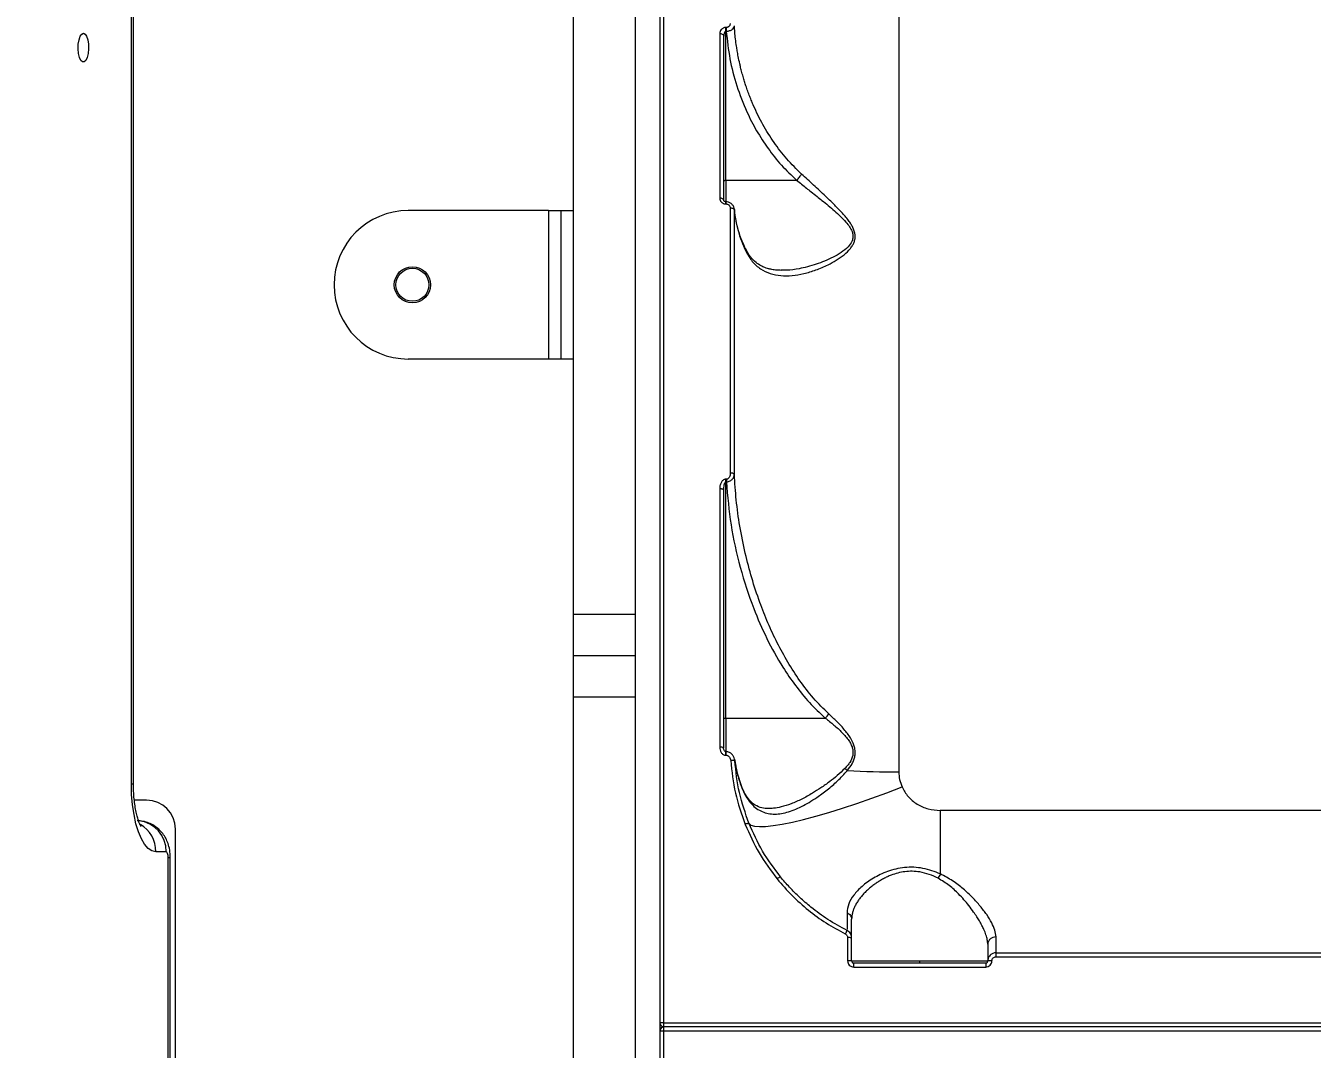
# Model space of a CAD drawing. Header units: millimetres. Extents: x -5609 to 5139, y -3980 to 3221.
# Drawn here: x 647.1 to 959, y 221.6 to 469.8 of the extents above; entities that cross this region are included whole.
import ezdxf

# ---------------------------------------------------------------- set-up
doc = ezdxf.new("R2010")
doc.units = ezdxf.units.MM
for name, color, linetype in [('DIKOM_ОБЪЕКТ', 7, 'Continuous'), ('DIKOM_РАЗМЕР_ЗОНА', 7, 'Continuous'), ('DIKOM_РАЗМЕР_ОБЪЕКТА', 7, 'Continuous')]:
    doc.layers.add(name, color=color, linetype=linetype)
doc.styles.add('style1', font='arial.ttf', dxfattribs={"width": 0.8})
doc.dimstyles.new('1-50', dxfattribs={"dimtxt": 300, "dimasz": 200, "dimexe": 100, "dimexo": 0, "dimgap": 100, "dimtad": 1, "dimtxsty": 'style1', "dimcen": 200, "dimclrd": 7, "dimclre": 7, "dimclrt": 7, "dimadec": 1, "dimazin": 2, "dimtfac": 1, "dimtmove": 0, "dimatfit": 2, "dimfxl": 0, "dimlwd": 25, "dimlwe": 18, "dimarcsym": 0})

# ---------------------------------------------------------------- blocks, each defined once
blk = doc.blocks.new('A$Cc336a1e3')
at = {"color": 8, "linetype": 'Continuous', "lineweight": 15}
for p, q in [((3678.95, 1881.9), (3678.95, 1561.75)), ((3622, 1500.91), (3622, 1856.55)), ((3637, 1705.26), (3637, 1700.03)), ((3637, 1699.51), (3637, 1700.03)), ((3637.03, 1700.03), (3637.03, 1699.51)), ((3638.97, 1698.48), (3639.06, 1698.1)), ((3637, 1574.82), (3637, 1566.63)), ((3637.09, 1565.81), (3637.09, 1566.65)), ((3639.17, 1564.43), (3639.07, 1564.86)), ((3492.86, 1558.9), (3493.35, 1558.9)), ((3502.3, 1540.9), (3501.81, 1540.9)), ((3622, 1143.76), (3622, 1498.9))]:
    blk.add_line(p, q, dxfattribs=at)
at = {"color": 7, "linetype": 'Continuous', "lineweight": 15}
for p, q in [((3621, 1860.29), (3621, 1140.02)), ((3492.86, 1558.9), (3492.86, 1806.2)), ((3493.35, 1558.9), (3493.35, 1806.2)), ((3600, 1760.17), (3600, 1599.9)), ((3615, 1760.17), (3615, 1599.9)), ((3635.5, 1740.79), (3635.5, 1700.92)), ((3637.1, 1742.31), (3637, 1742.31)), ((3637, 1705.26), (3637, 1741.41)), ((3637.1, 1741.41), (3637, 1741.41)), ((3637.1, 1742.31), (3637.1, 1741.41)), ((3637, 1705.26), (3654.16, 1705.26)), ((3637.03, 1700.03), (3637, 1700.03)), ((3594, 1697.9), (3560, 1697.9)), ((3594, 1697.9), (3594, 1661.9)), ((3594, 1697.9), (3597, 1697.9)), ((3597, 1697.9), (3600, 1697.9)), ((3597, 1697.9), (3597, 1661.9)), ((3637.03, 1699.51), (3637, 1699.51)), ((3638.06, 1698.54), (3638.06, 1634.21)), ((3639.06, 1633.92), (3639.06, 1698.1)), ((3650.56, 1683.46), (3650.38, 1683.46)), ((3594, 1661.9), (3560, 1661.9)), ((3597, 1661.9), (3594, 1661.9)), ((3600, 1661.9), (3597, 1661.9)), ((3637.12, 1632.76), (3637, 1632.76)), ((3637, 1632.11), (3637, 1632.76)), ((3637, 1574.82), (3637, 1632.11)), ((3637.12, 1632.11), (3637, 1632.11)), ((3637.12, 1632.76), (3637.12, 1632.11)), ((3635.5, 1630.41), (3635.5, 1567.75)), ((3615, 1599.9), (3600, 1599.9)), ((3600, 1599.9), (3600, 1589.9)), ((3615, 1599.9), (3615, 1589.9)), ((3615, 1589.9), (3600, 1589.9)), ((3600, 1589.9), (3600, 1579.9)), ((3615, 1589.9), (3615, 1579.9)), ((3615, 1579.9), (3600, 1579.9)), ((3600, 1579.9), (3600, 1419.9)), ((3615, 1579.9), (3615, 1419.9)), ((3637, 1574.82), (3661.11, 1574.82)), ((3637.09, 1566.65), (3636.99, 1566.65)), ((3637.09, 1565.81), (3637, 1565.81)), ((3639.54, 1562.56), (3639.14, 1564.85)), ((3640.87, 1558.11), (3639.73, 1561.58)), ((3496.54, 1554.9), (3493.58, 1554.9)), ((4039, 1552.41), (3689, 1552.41)), ((3689, 1552.41), (3689, 1537)), ((3503.54, 1451.9), (3503.54, 1547.9)), ((3501.27, 1542.4), (3498.76, 1542.4)), ((3501.81, 1458.9), (3501.81, 1540.9)), ((3502.3, 1458.9), (3502.3, 1540.9)), ((3666.4, 1523.43), (3666.4, 1523.3)), ((3666.5, 1521.57), (3666.5, 1515.94)), ((3667.5, 1515.9), (3667.5, 1521.52)), ((3702.5, 1517.9), (3702.5, 1521.76)), ((3702.5, 1516.94), (3702.5, 1517.9)), ((3702.5, 1517.9), (3785.5, 1517.9)), ((3702.5, 1516.94), (3785.5, 1516.94)), ((3667.5, 1515.9), (3684, 1515.9)), ((3668, 1514.44), (3668, 1515.4)), ((3700, 1515.4), (3668, 1515.4)), ((3668, 1514.44), (3700, 1514.44)), ((3684, 1515.9), (3700.5, 1515.9)), ((3700, 1515.4), (3700, 1514.44)), ((3622, 1500.91), (4106, 1500.91)), ((3622, 1499.9), (3622, 1500.91)), ((4106, 1499.9), (3622, 1499.9)), ((3622, 1498.9), (3622, 1499.9)), ((4106, 1498.9), (3622, 1498.9))]:
    blk.add_line(p, q, dxfattribs=at)
at = {"color": 7, "linetype": 'Continuous', "lineweight": 15, "flags": 128}
for points in [[(3481.22, 1740.9), (3481.63, 1740.71), (3481.99, 1740.17), (3482.27, 1739.32), (3482.43, 1738.26), (3482.47, 1737.11), (3482.37, 1736), (3482.14, 1735.03), (3481.82, 1734.32), (3481.43, 1733.95), (3481.01, 1733.95), (3480.62, 1734.32), (3480.3, 1735.03), (3480.07, 1736), (3479.97, 1737.11), (3480, 1738.26), (3480.17, 1739.32), (3480.45, 1740.17), (3480.81, 1740.71), (3481.22, 1740.9)], [(3636.5, 1740.21), (3636.48, 1740.33), (3636.42, 1740.43), (3636.33, 1740.53), (3636.21, 1740.62), (3636.06, 1740.69), (3635.88, 1740.74), (3635.7, 1740.78), (3635.5, 1740.79)], [(3636.5, 1700.45), (3636.48, 1700.54), (3636.42, 1700.63), (3636.33, 1700.71), (3636.21, 1700.78), (3636.06, 1700.84), (3635.88, 1700.89), (3635.7, 1700.92), (3635.5, 1700.92)], [(3638.06, 1698.54), (3638.25, 1698.53), (3638.43, 1698.5), (3638.59, 1698.46), (3638.74, 1698.41), (3638.87, 1698.34), (3638.96, 1698.27), (3639.03, 1698.19), (3639.06, 1698.1)], [(3636.5, 1574.65), (3636.51, 1574.69), (3636.54, 1574.72), (3636.58, 1574.75), (3636.65, 1574.77), (3636.72, 1574.79), (3636.81, 1574.81), (3636.9, 1574.82), (3637, 1574.82)], [(3498.76, 1542.4), (3497.84, 1542.61), (3496.94, 1543.21), (3496.08, 1544.2), (3495.29, 1545.55), (3494.59, 1547.24), (3493.98, 1549.2), (3493.5, 1551.41), (3493.15, 1553.8), (3492.93, 1556.32), (3492.86, 1558.9)], [(3642.61, 1549.29), (3643.08, 1548.87), (3643.92, 1548.61), (3645.12, 1548.5), (3646.65, 1548.55), (3648.51, 1548.75), (3650.68, 1549.1), (3653.13, 1549.6), (3655.85, 1550.25), (3658.8, 1551.03), (3661.96, 1551.94), (3665.3, 1552.98), (3668.77, 1554.12), (3672.36, 1555.37), (3676.02, 1556.7), (3679.71, 1558.11)], [(3501.81, 1540.9), (3501.8, 1541.2), (3501.77, 1541.48), (3501.72, 1541.74), (3501.65, 1541.96), (3501.57, 1542.15), (3501.48, 1542.29), (3501.38, 1542.37), (3501.27, 1542.4)]]:
    blk.add_lwpolyline(points, dxfattribs=at)
at = {"color": 8, "linetype": 'Continuous', "lineweight": 15, "flags": 128}
blk.add_lwpolyline([(3640.95, 1557.73), (3640.92, 1557.98), (3640.87, 1558.11)], dxfattribs=at)
at = {"color": 7, "linetype": 'Continuous', "lineweight": 15}
for radius in [4.4, 4]:
    blk.add_circle((3561, 1679.9), radius, dxfattribs=at)
for centre, radius, start, end in [((3560, 1679.9), 18, 90, 270), ((3638.26, 1633.07), 1.16, 46.8618, 100.0359), ((3654.98, 1580.8), 8.57, 315.7225, 324.5921), ((3635.74, 1566.08), 1.69, 63.3432, 98.3008), ((3662.3, 1557.64), 6.08, 46.734, 54.3518), ((3678.83, 1798.15), 236.4, 267.0037, 270.0292), ((3496.54, 1547.9), 7, 0, 90), ((3642.76, 1546.91), 2.38, 93.7576, 117.0938), ((3651.85, 1533.2), 3.55, 117.443, 132.8048), ((3695.36, 1533.05), 7.48, 148.1495, 157.1669), ((3674.63, 1518.33), 9.61, 148.8337, 154.5126), ((3666.75, 1516.68), 4.89, 81.1715, 92.9259), ((3701.25, 1509.36), 6.58, 87.8269, 96.5455), ((3621.75, 1396.12), 104.78, 89.8632, 90.41), ((3622, 1500.9), 1, 180, 270), ((3622, 1498.9), 1, 90, 180)]:
    blk.add_arc(centre, radius, start, end, dxfattribs=at)
at = {"color": 8, "linetype": 'Continuous', "lineweight": 15}
for centre, radius, start, end in [((3493.99, 1542.63), 7.29, 358.1788, 84.8433), ((3491.21, 1542.52), 7.56, 359.1471, 59.5939)]:
    blk.add_arc(centre, radius, start, end, dxfattribs=at)
at = {"color": 7, "linetype": 'Continuous', "lineweight": 15}
for points, knots in [([(3637, 1742.31), (3636.89, 1742.3), (3636.67, 1742.29), (3636.36, 1742.18), (3636.09, 1742.02), (3635.8, 1741.74), (3635.55, 1741.33), (3635.52, 1740.97), (3635.5, 1740.79)], [0, 0, 0, 0, 0.126059, 0.250562, 0.373355, 0.501512, 0.75099, 1, 1, 1, 1]), ([(3637, 1741.41), (3636.98, 1741.41), (3636.93, 1741.4), (3636.82, 1741.34), (3636.69, 1741.18), (3636.54, 1740.79), (3636.51, 1740.45), (3636.5, 1740.21)], [0, 0, 0, 0, 0.051479, 0.108474, 0.250675, 0.500429, 1, 1, 1, 1]), ([(3637, 1741.41), (3637, 1741.49), (3637, 1741.64), (3637, 1741.88), (3637, 1742.11), (3637, 1742.24), (3637, 1742.31)], [0, 0, 0, 0, 0.24652, 0.499994, 0.753486, 1, 1, 1, 1]), ([(3638.06, 1743.28), (3638.05, 1743.16), (3638.03, 1742.93), (3637.87, 1742.67), (3637.68, 1742.49), (3637.51, 1742.39), (3637.31, 1742.32), (3637.17, 1742.31), (3637.1, 1742.31)], [0, 0, 0, 0, 0.248792, 0.4983, 0.626445, 0.749261, 0.875384, 1, 1, 1, 1]), ([(3637.1, 1741.41), (3637.24, 1741.42), (3637.52, 1741.44), (3637.92, 1741.54), (3638.27, 1741.69), (3638.64, 1741.92), (3638.97, 1742.28), (3639.03, 1742.59), (3639.06, 1742.74)], [0, 0, 0, 0, 0.135636, 0.268338, 0.398939, 0.525838, 0.767692, 1, 1, 1, 1]), ([(3637.1, 1741.41), (3637.34, 1739.17), (3637.82, 1734.71), (3639.54, 1728.15), (3641.77, 1722.32), (3644.38, 1717.25), (3647.18, 1712.93), (3650.39, 1708.86), (3652.9, 1706.46), (3654.16, 1705.26)], [0, 0, 0, 0, 0.166477, 0.332315, 0.499126, 0.624996, 0.749822, 0.87439, 1, 1, 1, 1]), ([(3655.34, 1706.76), (3654.12, 1707.96), (3651.69, 1710.36), (3648.61, 1714.41), (3645.92, 1718.72), (3644.24, 1722.11), (3643.25, 1724.43), (3642.78, 1725.62), (3642.31, 1726.86), (3641.9, 1728.06), (3641.52, 1729.24), (3641.16, 1730.44), (3640.82, 1731.67), (3640.6, 1732.56), (3640.46, 1733.15), (3640.28, 1733.94), (3640.07, 1734.92), (3639.88, 1735.97), (3639.76, 1736.61), (3639.67, 1737.2), (3639.52, 1738.17), (3639.34, 1739.5), (3639.17, 1741.17), (3639.09, 1742.23), (3639.06, 1742.74)], [0, 0, 0, 0, 0.125027, 0.249266, 0.374003, 0.49992, 0.529832, 0.561444, 0.594765, 0.628575, 0.656188, 0.687219, 0.721671, 0.75181, 0.755283, 0.76739, 0.812287, 0.830252, 0.846628, 0.861418, 0.874616, 0.920249, 0.962049, 1, 1, 1, 1]), ([(3636.5, 1700.45), (3636.5, 1707.25), (3636.5, 1720.85), (3636.5, 1733.76), (3636.5, 1740.21)], [0, 0, 0, 0, 0.5, 1, 1, 1, 1]), ([(3641.82, 1688.1), (3642.32, 1687.21), (3643.33, 1685.42), (3645.37, 1683.65), (3647.7, 1682.53), (3650.29, 1682.05), (3653.04, 1682.08), (3655.91, 1682.57), (3658.84, 1683.45), (3661.48, 1684.57), (3663.77, 1685.83), (3665.64, 1687.12), (3666.97, 1688.37), (3667.73, 1689.44), (3668.13, 1690.23), (3668.35, 1691.08), (3668.38, 1692.3), (3667.97, 1693.53), (3667.32, 1694.67), (3666.45, 1695.94), (3665.05, 1697.56), (3663.15, 1699.49), (3660.88, 1701.67), (3658.25, 1704.1), (3656.31, 1705.87), (3655.34, 1706.76)], [0, 0, 0, 0, 0.061639, 0.123321, 0.185035, 0.246457, 0.308237, 0.370219, 0.432007, 0.494297, 0.536571, 0.580573, 0.62061, 0.637616, 0.653076, 0.669365, 0.685772, 0.71821, 0.73354, 0.750415, 0.792136, 0.834234, 0.876309, 0.938268, 1, 1, 1, 1]), ([(3654.16, 1705.26), (3654.28, 1705.38), (3654.52, 1705.62), (3654.85, 1706.03), (3655.14, 1706.42), (3655.28, 1706.65), (3655.34, 1706.76)], [0, 0, 0, 0, 0.245792, 0.50003, 0.754243, 1, 1, 1, 1]), ([(3636.5, 1705.09), (3636.51, 1705.11), (3636.52, 1705.16), (3636.64, 1705.21), (3636.8, 1705.25), (3636.93, 1705.25), (3637, 1705.26)], [0, 0, 0, 0, 0.250158, 0.500291, 0.750017, 1, 1, 1, 1]), ([(3654.16, 1705.26), (3654.16, 1705.26), (3654.16, 1705.26), (3654.16, 1705.26), (3654.16, 1705.26)], [0, 0, 0, 0, 0.455201, 1, 1, 1, 1]), ([(3635.5, 1700.92), (3635.52, 1700.75), (3635.56, 1700.39), (3635.84, 1700), (3636.14, 1699.75), (3636.4, 1699.62), (3636.69, 1699.53), (3636.9, 1699.51), (3637, 1699.51)], [0, 0, 0, 0, 0.249971, 0.499208, 0.625284, 0.749513, 0.875134, 1, 1, 1, 1]), ([(3637, 1700.03), (3636.93, 1700.04), (3636.79, 1700.05), (3636.6, 1700.18), (3636.47, 1700.38), (3636.44, 1700.54), (3636.43, 1700.62)], [0, 0, 0, 0, 0.234619, 0.469662, 0.725374, 1, 1, 1, 1]), ([(3639.01, 1698.46), (3638.94, 1698.68), (3638.79, 1699.12), (3638.29, 1699.64), (3637.68, 1699.97), (3637.24, 1700.01), (3637.03, 1700.03)], [0, 0, 0, 0, 0.266289, 0.523471, 0.769561, 1, 1, 1, 1]), ([(3637.03, 1699.51), (3637.1, 1699.5), (3637.24, 1699.5), (3637.44, 1699.43), (3637.62, 1699.34), (3637.82, 1699.17), (3638.02, 1698.91), (3638.05, 1698.66), (3638.06, 1698.54)], [0, 0, 0, 0, 0.124555, 0.250213, 0.374513, 0.500418, 0.749791, 1, 1, 1, 1]), ([(3641.79, 1688.57), (3641.06, 1690.24), (3639.67, 1693.45), (3639.25, 1696.83), (3639.04, 1698.45)], [0, 0, 0, 0, 0.518313, 1, 1, 1, 1]), ([(3639.06, 1698.1), (3639.15, 1697.25), (3639.35, 1695.55), (3639.94, 1693.03), (3640.73, 1690.53), (3641.45, 1688.91), (3641.82, 1688.1)], [0, 0, 0, 0, 0.248305, 0.49846, 0.749205, 1, 1, 1, 1]), ([(3650.53, 1683.4), (3650.02, 1683.42), (3649.11, 1683.44), (3647.99, 1683.63), (3647.15, 1683.84), (3646.35, 1684.12), (3645.4, 1684.55), (3644.21, 1685.34), (3642.9, 1686.6), (3642.15, 1687.96), (3641.77, 1688.67)], [0, 0, 0, 0, 0.13573, 0.242867, 0.322304, 0.387607, 0.487896, 0.62631, 0.80416, 1, 1, 1, 1]), ([(3637, 1632.76), (3636.93, 1632.75), (3636.8, 1632.74), (3636.55, 1632.66), (3636.16, 1632.41), (3635.79, 1631.88), (3635.54, 1631.16), (3635.51, 1630.66), (3635.5, 1630.41)], [0, 0, 0, 0, 0.062217, 0.126023, 0.251385, 0.500758, 0.750432, 1, 1, 1, 1]), ([(3636.5, 1630.1), (3636.52, 1630.52), (3636.54, 1631.12), (3636.7, 1631.77), (3636.84, 1632.02), (3636.92, 1632.09), (3636.97, 1632.11), (3636.99, 1632.11), (3637, 1632.11)], [0, 0, 0, 0, 0.582402, 0.834363, 0.935129, 0.970511, 0.985707, 1, 1, 1, 1]), ([(3638.06, 1634.21), (3638.05, 1634.06), (3638.03, 1633.75), (3637.91, 1633.37), (3637.74, 1633.1), (3637.58, 1632.92), (3637.37, 1632.78), (3637.2, 1632.77), (3637.12, 1632.76)], [0, 0, 0, 0, 0.248583, 0.49808, 0.629911, 0.748931, 0.874394, 1, 1, 1, 1]), ([(3637.12, 1632.11), (3637.29, 1632.12), (3637.61, 1632.15), (3638.03, 1632.33), (3638.37, 1632.55), (3638.71, 1632.88), (3638.99, 1633.34), (3639.03, 1633.73), (3639.06, 1633.92)], [0, 0, 0, 0, 0.150339, 0.292904, 0.42514, 0.549322, 0.780213, 1, 1, 1, 1]), ([(3637.12, 1632.11), (3637.43, 1628.62), (3638.05, 1621.65), (3640.33, 1611.37), (3643.3, 1602.18), (3646.82, 1594.09), (3650.26, 1587.87), (3653.79, 1582.71), (3657.16, 1578.52), (3659.79, 1576.05), (3661.11, 1574.82)], [0, 0, 0, 0, 0.166599, 0.333489, 0.499271, 0.624103, 0.749756, 0.833305, 0.916532, 1, 1, 1, 1]), ([(3661.96, 1575.84), (3660.69, 1577.09), (3658.14, 1579.6), (3654.88, 1583.86), (3651.97, 1588.35), (3649.41, 1593.05), (3647.16, 1597.89), (3645.08, 1603.14), (3643.23, 1608.78), (3641.6, 1614.96), (3640.35, 1621.26), (3639.46, 1627.65), (3639.19, 1631.85), (3639.06, 1633.92)], [0, 0, 0, 0, 0.082501, 0.165271, 0.248915, 0.33201, 0.415609, 0.499569, 0.597797, 0.695063, 0.800995, 0.901739, 1, 1, 1, 1]), ([(3636.5, 1630.1), (3636.49, 1630.14), (3636.47, 1630.2), (3636.34, 1630.28), (3636.21, 1630.33), (3636.05, 1630.37), (3635.82, 1630.4), (3635.63, 1630.41), (3635.5, 1630.41)], [0, 0, 0, 0, 0.239394, 0.368407, 0.500016, 0.631654, 0.760597, 1, 1, 1, 1]), ([(3636.5, 1567.59), (3636.5, 1574.63), (3636.5, 1588.72), (3636.5, 1609.6), (3636.5, 1623.27), (3636.5, 1630.1)], [0, 0, 0, 0, 0.333319, 0.666684, 1, 1, 1, 1]), ([(3666.47, 1562.07), (3666.88, 1562.61), (3667.48, 1563.41), (3668.05, 1564.66), (3668.32, 1565.66), (3668.39, 1566.71), (3668.17, 1568.11), (3667.37, 1569.9), (3665.85, 1571.95), (3663.98, 1573.96), (3662.63, 1575.22), (3661.96, 1575.84)], [0, 0, 0, 0, 0.125507, 0.188971, 0.252533, 0.316296, 0.379994, 0.506145, 0.6619, 0.834458, 1, 1, 1, 1]), ([(3661.11, 1574.82), (3661.81, 1574.26), (3663.2, 1573.17), (3665.16, 1571.39), (3666.54, 1569.83), (3667.32, 1568.54), (3667.69, 1567.64), (3667.86, 1566.7), (3667.77, 1565.44), (3667.23, 1564.3), (3666.5, 1563.29), (3666.07, 1562.83), (3665.85, 1562.59)], [0, 0, 0, 0, 0.173958, 0.343524, 0.507682, 0.569819, 0.631006, 0.69154, 0.751915, 0.874263, 0.933248, 1, 1, 1, 1]), ([(3635.5, 1567.75), (3635.52, 1567.52), (3635.55, 1567.08), (3635.79, 1566.55), (3636.08, 1566.2), (3636.35, 1565.99), (3636.66, 1565.84), (3636.89, 1565.82), (3637, 1565.81)], [0, 0, 0, 0, 0.249291, 0.498512, 0.627473, 0.749278, 0.874356, 1, 1, 1, 1]), ([(3637, 1566.65), (3636.99, 1566.65), (3636.98, 1566.65), (3636.94, 1566.66), (3636.87, 1566.69), (3636.78, 1566.77), (3636.64, 1566.94), (3636.5, 1567.23), (3636.45, 1567.5), (3636.43, 1567.65)], [0, 0, 0, 0, 0.024164, 0.048102, 0.111199, 0.206744, 0.332389, 0.64421, 1, 1, 1, 1]), ([(3639.11, 1564.83), (3639.04, 1565.05), (3638.91, 1565.49), (3638.48, 1566.08), (3637.98, 1566.45), (3637.49, 1566.62), (3637.23, 1566.64), (3637.09, 1566.65)], [0, 0, 0, 0, 0.234145, 0.472721, 0.7275, 0.862951, 1, 1, 1, 1]), ([(3637.09, 1565.81), (3637.17, 1565.8), (3637.33, 1565.79), (3637.61, 1565.65), (3637.89, 1565.38), (3638.11, 1564.97), (3638.15, 1564.66), (3638.17, 1564.51)], [0, 0, 0, 0, 0.122878, 0.251224, 0.500902, 0.750288, 1, 1, 1, 1]), ([(3639.17, 1564.43), (3639.15, 1564.45), (3639.1, 1564.48), (3638.87, 1564.52), (3638.54, 1564.53), (3638.29, 1564.52), (3638.17, 1564.51)], [0, 0, 0, 0, 0.241074, 0.500053, 0.758991, 1, 1, 1, 1]), ([(3638.17, 1564.51), (3638.45, 1561.87), (3639.01, 1556.58), (3640.79, 1551.55), (3641.68, 1549.03)], [0, 0, 0, 0, 0.500001, 1, 1, 1, 1]), ([(3642.61, 1549.29), (3641.74, 1551.75), (3639.99, 1556.67), (3639.44, 1561.85), (3639.17, 1564.43)], [0, 0, 0, 0, 0.499957, 1, 1, 1, 1]), ([(3639.17, 1564.43), (3639.35, 1563.3), (3639.72, 1561.03), (3640.54, 1558.83), (3640.95, 1557.73)], [0, 0, 0, 0, 0.499619, 1, 1, 1, 1]), ([(3640.95, 1557.73), (3641.24, 1557.08), (3641.83, 1555.8), (3642.9, 1554.28), (3644.11, 1553.08), (3645.45, 1552.23), (3646.89, 1551.7), (3648.95, 1551.42), (3651.73, 1551.79), (3655.3, 1553.23), (3658.62, 1555.21), (3661.57, 1557.39), (3664.11, 1559.52), (3665.68, 1561.22), (3666.47, 1562.07)], [0, 0, 0, 0, 0.062697, 0.125272, 0.18788, 0.250237, 0.312865, 0.375086, 0.499796, 0.624381, 0.748832, 0.832237, 0.915903, 1, 1, 1, 1]), ([(3678.95, 1561.75), (3678.98, 1561.13), (3679.04, 1559.87), (3679.49, 1558.7), (3679.71, 1558.11)], [0, 0, 0, 0, 0.498704, 1, 1, 1, 1]), ([(3495.2, 1548.54), (3495.2, 1548.54), (3495.2, 1548.54), (3495.03, 1548.82), (3494.78, 1549.38), (3494.48, 1550.23), (3494.16, 1551.35), (3493.86, 1552.74), (3493.62, 1554.35), (3493.44, 1556.12), (3493.36, 1557.67), (3493.36, 1558.6), (3493.35, 1558.9)], [0, 0, 0, 0, 0.058604, 0.148346, 0.243508, 0.34556, 0.454586, 0.569805, 0.689994, 0.813822, 0.940048, 1, 1, 1, 1]), ([(3647.27, 1552.86), (3646.76, 1552.9), (3645.61, 1552.97), (3643.97, 1553.68), (3642.64, 1554.92), (3641.6, 1556.48), (3641.12, 1557.55), (3640.87, 1558.11)], [0, 0, 0, 0, 0.191239, 0.421319, 0.689451, 0.839024, 1, 1, 1, 1]), ([(3679.71, 1558.11), (3680.16, 1557.3), (3681.07, 1555.66), (3683.33, 1553.86), (3686.03, 1552.64), (3688.01, 1552.48), (3689, 1552.41)], [0, 0, 0, 0, 0.240561, 0.488106, 0.742162, 1, 1, 1, 1]), ([(3502.3, 1540.9), (3502.3, 1541.23), (3502.27, 1542.17), (3502.03, 1543.57), (3501.54, 1545.02), (3500.89, 1546.26), (3500.05, 1547.37), (3499.01, 1548.33), (3497.79, 1549.1), (3496.43, 1549.64), (3495.23, 1549.88), (3494.5, 1549.9), (3494.27, 1549.9)], [0, 0, 0, 0, 0.073037, 0.206489, 0.316011, 0.417216, 0.519427, 0.6239, 0.730491, 0.83858, 0.947565, 1, 1, 1, 1]), ([(3641.68, 1549.03), (3642.72, 1546.68), (3644.8, 1541.98), (3647.89, 1537.86), (3649.44, 1535.8)], [0, 0, 0, 0, 0.5, 1, 1, 1, 1]), ([(3650.22, 1536.35), (3648.7, 1538.36), (3645.67, 1542.39), (3643.63, 1546.99), (3642.61, 1549.29)], [0, 0, 0, 0, 0.499996, 1, 1, 1, 1]), ([(3689, 1537), (3688.32, 1537.28), (3686.97, 1537.84), (3684.79, 1538.41), (3682.55, 1538.68), (3680.32, 1538.61), (3678.18, 1538.24), (3675.54, 1537.45), (3672.66, 1536.03), (3669.91, 1534.02), (3667.91, 1531.89), (3666.61, 1529.71), (3666.45, 1528.3), (3666.38, 1527.59)], [0, 0, 0, 0, 0.063294, 0.126805, 0.190024, 0.253274, 0.316294, 0.379264, 0.503542, 0.627629, 0.751694, 0.87534, 1, 1, 1, 1]), ([(3649.44, 1535.8), (3650.61, 1534.44), (3652.95, 1531.74), (3656.96, 1528.19), (3661.26, 1525.02), (3664.39, 1523.32), (3665.95, 1522.46)], [0, 0, 0, 0, 0.251737, 0.501318, 0.749822, 1, 1, 1, 1]), ([(3666.4, 1523.3), (3664.83, 1524.16), (3661.77, 1525.83), (3657.99, 1528.6), (3654.92, 1531.26), (3652.44, 1533.72), (3650.95, 1535.48), (3650.22, 1536.35)], [0, 0, 0, 0, 0.255984, 0.498608, 0.670093, 0.837223, 1, 1, 1, 1]), ([(3684, 1537.49), (3683.4, 1537.56), (3682.2, 1537.71), (3680.41, 1537.59), (3678.69, 1537.26), (3677.28, 1536.8), (3676.12, 1536.31), (3675.17, 1535.84), (3674.27, 1535.33), (3673.43, 1534.78), (3672.63, 1534.21), (3671.85, 1533.58), (3671.09, 1532.89), (3670.36, 1532.16), (3669.7, 1531.39), (3669.12, 1530.61), (3668.61, 1529.8), (3668.2, 1529.01), (3667.88, 1528.23), (3667.66, 1527.48), (3667.52, 1526.73), (3667.51, 1526.24), (3667.5, 1526.01)], [0, 0, 0, 0, 0.062326, 0.125046, 0.187649, 0.250472, 0.289294, 0.330871, 0.375271, 0.413935, 0.455665, 0.500488, 0.546061, 0.597197, 0.648197, 0.697404, 0.750008, 0.80468, 0.851275, 0.901635, 0.952891, 1, 1, 1, 1]), ([(3688.46, 1535.95), (3687.76, 1536.29), (3686.35, 1536.97), (3684.78, 1537.31), (3684, 1537.49)], [0, 0, 0, 0, 0.499165, 1, 1, 1, 1]), ([(3700.5, 1519.95), (3700.48, 1520.31), (3700.43, 1521.03), (3700.1, 1522.24), (3699.63, 1523.42), (3699.08, 1524.56), (3698.51, 1525.59), (3697.84, 1526.67), (3697, 1527.92), (3695.96, 1529.31), (3694.74, 1530.77), (3693.21, 1532.41), (3691.22, 1534.28), (3689.38, 1535.39), (3688.46, 1535.95)], [0, 0, 0, 0, 0.08229, 0.165103, 0.24958, 0.309986, 0.37485, 0.433164, 0.499784, 0.590481, 0.668588, 0.749398, 0.874593, 1, 1, 1, 1]), ([(3702.5, 1521.76), (3702.44, 1522.28), (3702.33, 1523.31), (3701.51, 1525.15), (3700.31, 1527.12), (3698.72, 1529.21), (3696.82, 1531.33), (3694.59, 1533.41), (3692.05, 1535.43), (3690.02, 1536.47), (3689, 1537)], [0, 0, 0, 0, 0.123184, 0.24641, 0.370664, 0.495038, 0.620314, 0.745304, 0.872, 1, 1, 1, 1]), ([(3666.38, 1527.59), (3666.53, 1527.51), (3666.86, 1527.34), (3667.22, 1526.95), (3667.46, 1526.5), (3667.49, 1526.17), (3667.5, 1526.01)], [0, 0, 0, 0, 0.245051, 0.499958, 0.754901, 1, 1, 1, 1]), ([(3667.5, 1521.52), (3667.5, 1521.57), (3667.5, 1521.68), (3667.5, 1522.59), (3667.5, 1523.96), (3667.5, 1525.32), (3667.5, 1526.01)], [0, 0, 0, 0, 0.251299, 0.501781, 0.75017, 1, 1, 1, 1]), ([(3665.95, 1522.46), (3666.03, 1522.41), (3666.19, 1522.32), (3666.36, 1522.1), (3666.48, 1521.84), (3666.49, 1521.66), (3666.5, 1521.57)], [0, 0, 0, 0, 0.249325, 0.499172, 0.749356, 1, 1, 1, 1]), ([(3667.5, 1521.52), (3667.48, 1521.74), (3667.44, 1522.11), (3667.2, 1522.61), (3666.87, 1523.02), (3666.55, 1523.21), (3666.4, 1523.3)], [0, 0, 0, 0, 0.299757, 0.500436, 0.762106, 1, 1, 1, 1]), ([(3702.5, 1521.76), (3702.25, 1521.74), (3701.86, 1521.7), (3701.4, 1521.47), (3701.08, 1521.24), (3700.82, 1520.95), (3700.57, 1520.53), (3700.53, 1520.18), (3700.5, 1519.95)], [0, 0, 0, 0, 0.239432, 0.368329, 0.499983, 0.631628, 0.760543, 1, 1, 1, 1]), ([(3700.5, 1519.95), (3700.5, 1519.34), (3700.5, 1518.1), (3700.5, 1516.86), (3700.5, 1516.05), (3700.5, 1515.95), (3700.5, 1515.9)], [0, 0, 0, 0, 0.249229, 0.500002, 0.750769, 1, 1, 1, 1]), ([(3702.5, 1517.9), (3702.25, 1517.88), (3701.86, 1517.83), (3701.39, 1517.58), (3701.02, 1517.28), (3700.73, 1516.88), (3700.54, 1516.39), (3700.51, 1516.07), (3700.5, 1515.9)], [0, 0, 0, 0, 0.241471, 0.368754, 0.500046, 0.701026, 0.838363, 1, 1, 1, 1]), ([(3701.5, 1515.94), (3701.52, 1516.07), (3701.55, 1516.33), (3701.78, 1516.67), (3702.11, 1516.9), (3702.37, 1516.93), (3702.5, 1516.94)], [0, 0, 0, 0, 0.250287, 0.50016, 0.749726, 1, 1, 1, 1]), ([(3666.5, 1515.94), (3666.52, 1515.74), (3666.57, 1515.35), (3666.91, 1514.85), (3667.41, 1514.51), (3667.8, 1514.46), (3668, 1514.44)], [0, 0, 0, 0, 0.250577, 0.500246, 0.750038, 1, 1, 1, 1]), ([(3667.5, 1515.9), (3667.49, 1515.91), (3667.47, 1515.92), (3667.34, 1515.92), (3667.21, 1515.93), (3667.05, 1515.94), (3666.82, 1515.94), (3666.63, 1515.94), (3666.5, 1515.94)], [0, 0, 0, 0, 0.239473, 0.368391, 0.500021, 0.631594, 0.760526, 1, 1, 1, 1]), ([(3667.5, 1515.9), (3667.5, 1515.86), (3667.51, 1515.79), (3667.55, 1515.67), (3667.63, 1515.56), (3667.72, 1515.48), (3667.84, 1515.42), (3667.94, 1515.41), (3668, 1515.4)], [0, 0, 0, 0, 0.147706, 0.280519, 0.500422, 0.629443, 0.755917, 1, 1, 1, 1]), ([(3684, 1515.4), (3684, 1515.41), (3684, 1515.43), (3684, 1515.57), (3684, 1515.73), (3684, 1515.85), (3684, 1515.9)], [0, 0, 0, 0, 0.27017, 0.562315, 0.789695, 1, 1, 1, 1]), ([(3700, 1514.44), (3700.2, 1514.46), (3700.59, 1514.51), (3701.09, 1514.85), (3701.43, 1515.35), (3701.48, 1515.74), (3701.5, 1515.94)], [0, 0, 0, 0, 0.250551, 0.500186, 0.749993, 1, 1, 1, 1]), ([(3700, 1515.4), (3700.06, 1515.41), (3700.16, 1515.42), (3700.28, 1515.48), (3700.38, 1515.56), (3700.45, 1515.67), (3700.49, 1515.79), (3700.5, 1515.86), (3700.5, 1515.9)], [0, 0, 0, 0, 0.24424, 0.370899, 0.500015, 0.719735, 0.85239, 1, 1, 1, 1]), ([(3622, 1498.9), (3621.87, 1498.9), (3621.61, 1498.9), (3621.28, 1498.9), (3621.05, 1498.9), (3621.02, 1498.9), (3621, 1498.9)], [0, 0, 0, 0, 0.249986, 0.499947, 0.750013, 1, 1, 1, 1])]:
    blk.add_open_spline(points, degree=3, knots=knots, dxfattribs=at)
at = {"color": 8, "linetype": 'Continuous', "lineweight": 15}
for points, knots in [([(3654.16, 1705.26), (3654.56, 1704.94), (3655.35, 1704.31), (3656.52, 1703.38), (3657.78, 1702.39), (3659.03, 1701.39), (3660.42, 1700.28), (3661.83, 1699.12), (3663.34, 1697.84), (3664.79, 1696.52), (3666.04, 1695.25), (3667.02, 1694.02), (3667.6, 1692.96), (3667.84, 1692), (3667.82, 1691.17), (3667.49, 1690.14), (3666.55, 1688.91), (3664.94, 1687.66), (3662.99, 1686.54), (3660.96, 1685.62), (3658.87, 1684.85), (3656.81, 1684.24), (3654.41, 1683.72), (3652.32, 1683.4), (3650.96, 1683.44), (3650.56, 1683.46)], [0, 0, 0, 0, 0.03478, 0.06924, 0.100826, 0.142645, 0.175997, 0.22026, 0.264595, 0.308537, 0.352149, 0.385606, 0.416716, 0.437728, 0.458725, 0.479757, 0.522719, 0.579921, 0.638505, 0.698642, 0.756367, 0.817975, 0.875067, 0.963364, 1, 1, 1, 1]), ([(3641.76, 1688.63), (3641.79, 1688.53), (3641.85, 1688.36), (3641.83, 1688.17), (3641.82, 1688.1)], [0, 0, 0, 0, 0.634922, 1, 1, 1, 1]), ([(3637, 1565.81), (3637, 1565.89), (3637, 1566.05), (3637, 1566.29), (3637, 1566.49), (3637, 1566.63), (3637, 1566.64), (3637, 1566.65)], [0, 0, 0, 0, 0.171393, 0.365082, 0.577157, 0.799831, 1, 1, 1, 1]), ([(3665.85, 1562.59), (3665.24, 1562), (3664.06, 1560.86), (3662.08, 1559.31), (3660.07, 1557.88), (3657.8, 1556.44), (3655.39, 1555.12), (3652.84, 1553.98), (3650.56, 1553.26), (3648.69, 1552.9), (3647.67, 1552.89), (3647.23, 1552.88)], [0, 0, 0, 0, 0.100174, 0.195521, 0.306966, 0.410317, 0.546213, 0.681898, 0.816951, 0.920689, 1, 1, 1, 1]), ([(3666.38, 1527.59), (3666.38, 1526.94), (3666.39, 1525.65), (3666.4, 1524.29), (3666.4, 1523.82), (3666.4, 1523.58)], [0, 0, 0, 0, 0.333779, 0.665528, 1, 1, 1, 1])]:
    blk.add_open_spline(points, degree=3, knots=knots, dxfattribs=at)
blk = doc.blocks.new('*D1')
at = {"layer": 'Defpoints', "color": 0, "transparency": 16777216}
for p in [(791.33, 1721.44), (-4598.5, -1272.9), (790.33, -1272.9)]:
    blk.add_point(p, dxfattribs=at)
at = {"layer": 'DIKOM_РАЗМЕР_ОБЪЕКТА', "color": 7, "lineweight": 18, "transparency": 16777216}
for p, q in [((791.33, 1721.44), (-4698.5, 1721.44)), ((790.33, -1272.9), (-4698.5, -1272.9))]:
    blk.add_line(p, q, dxfattribs=at)
at = {"layer": 'DIKOM_РАЗМЕР_ОБЪЕКТА', "color": 7, "lineweight": 25, "transparency": 16777216}
blk.add_line((-4598.5, 1521.44), (-4598.5, -1072.9), dxfattribs=at)
at = {"layer": 'DIKOM_РАЗМЕР_ОБЪЕКТА', "color": 7, "transparency": 16777216}
for points in [[(-4631.83, 1521.44), (-4565.17, 1521.44), (-4598.5, 1721.44)], [(-4631.83, -1072.9), (-4565.17, -1072.9), (-4598.5, -1272.9)]]:
    blk.add_solid(points, dxfattribs=at)
at = {"layer": 'DIKOM_РАЗМЕР_ОБЪЕКТА', "color": 7, "transparency": 16777216, "insert": (-4851.77, 224.27), "char_height": 300, "attachment_point": 5, "rotation": 90, "style": 'style1'}
blk.add_mtext('3000', dxfattribs=at)
blk = doc.blocks.new('*D2')
at = {"layer": 'Defpoints', "color": 0, "transparency": 16777216}
for p in [(-5158.5, 3221.44), (639.33, 3221.44), (2080.28, -2772.9)]:
    blk.add_point(p, dxfattribs=at)
at = {"layer": 'DIKOM_РАЗМЕР_ЗОНА', "color": 7, "lineweight": 18, "transparency": 16777216}
for p, q in [((639.33, 3221.44), (-5258.5, 3221.44)), ((2080.28, -2772.9), (-5258.5, -2772.9))]:
    blk.add_line(p, q, dxfattribs=at)
at = {"layer": 'DIKOM_РАЗМЕР_ЗОНА', "color": 7, "lineweight": 25, "transparency": 16777216}
blk.add_line((-5158.5, -2572.9), (-5158.5, 3021.44), dxfattribs=at)
at = {"layer": 'DIKOM_РАЗМЕР_ЗОНА', "color": 7, "transparency": 16777216}
for points in [[(-5191.83, 3021.44), (-5125.17, 3021.44), (-5158.5, 3221.44)], [(-5191.83, -2572.9), (-5125.17, -2572.9), (-5158.5, -2772.9)]]:
    blk.add_solid(points, dxfattribs=at)
at = {"layer": 'DIKOM_РАЗМЕР_ЗОНА', "color": 7, "transparency": 16777216, "insert": (-5411.67, 224.27), "char_height": 300, "attachment_point": 5, "rotation": 90, "style": 'style1'}
blk.add_mtext('6000', dxfattribs=at)
blk = doc.blocks.new('*D3')
at = {"layer": 'Defpoints', "color": 0, "transparency": 16777216}
for p in [(3639.92, 380.08), (-2820.17, -123), (3639.92, -3311)]:
    blk.add_point(p, dxfattribs=at)
at = {"layer": 'DIKOM_РАЗМЕР_ОБЪЕКТА', "color": 7, "lineweight": 18, "transparency": 16777216}
for p, q in [((3639.92, 380.08), (3639.92, -3411)), ((-2820.17, -123), (-2820.17, -3411))]:
    blk.add_line(p, q, dxfattribs=at)
at = {"layer": 'DIKOM_РАЗМЕР_ОБЪЕКТА', "color": 7, "lineweight": 25, "transparency": 16777216}
blk.add_line((-2620.17, -3311), (3439.92, -3311), dxfattribs=at)
at = {"layer": 'DIKOM_РАЗМЕР_ОБЪЕКТА', "color": 7, "transparency": 16777216}
for points in [[(-2620.17, -3277.67), (-2620.17, -3344.33), (-2820.17, -3311)], [(3439.92, -3277.67), (3439.92, -3344.33), (3639.92, -3311)]]:
    blk.add_solid(points, dxfattribs=at)
at = {"layer": 'DIKOM_РАЗМЕР_ОБЪЕКТА', "color": 7, "transparency": 16777216, "insert": (300, -3057.83), "char_height": 300, "attachment_point": 5, "style": 'style1'}
blk.add_mtext('6450', dxfattribs=at)

msp = doc.modelspace()

# ---------------------------------------------------------------- block references
at = {"layer": 'DIKOM_ОБЪЕКТ'}
msp.add_blockref('A$Cc336a1e3', (-2820.166, -1272.903), dxfattribs=at)

# ---------------------------------------------------------------- dimensions: what is measured, and where the dimension line sits
at = {"layer": 'DIKOM_РАЗМЕР_ЗОНА'}
dim = msp.add_linear_dim(base=(-5158.5, 3221.444), p1=(2080.276, -2772.903), p2=(639.334, 3221.444), angle=90, text='6000', dimstyle='1-50', dxfattribs=at)
dim.commit()
dim.dimension.update_dxf_attribs({"geometry": '*D2', "text_midpoint": (-5158.5, 224.27), "dimtype": 160})
at = {"layer": 'DIKOM_РАЗМЕР_ОБЪЕКТА'}
dim = msp.add_linear_dim(base=(-4598.5, -1272.903), p1=(791.335, 1721.444), p2=(790.335, -1272.903), angle=90, text='3000', dimstyle='1-50', dxfattribs=at)
dim.commit()
dim.dimension.update_dxf_attribs({"geometry": '*D1', "text_midpoint": (-4598.5, 224.27), "dimtype": 160})
dim = msp.add_linear_dim(base=(3639.915, -3311), p1=(-2820.166, -123), p2=(3639.915, 380.085), text='6450', dimstyle='1-50', dxfattribs=at)
dim.commit()
dim.dimension.update_dxf_attribs({"geometry": '*D3', "text_midpoint": (300, -3311), "dimtype": 160})

doc.saveas('drawing.dxf')
